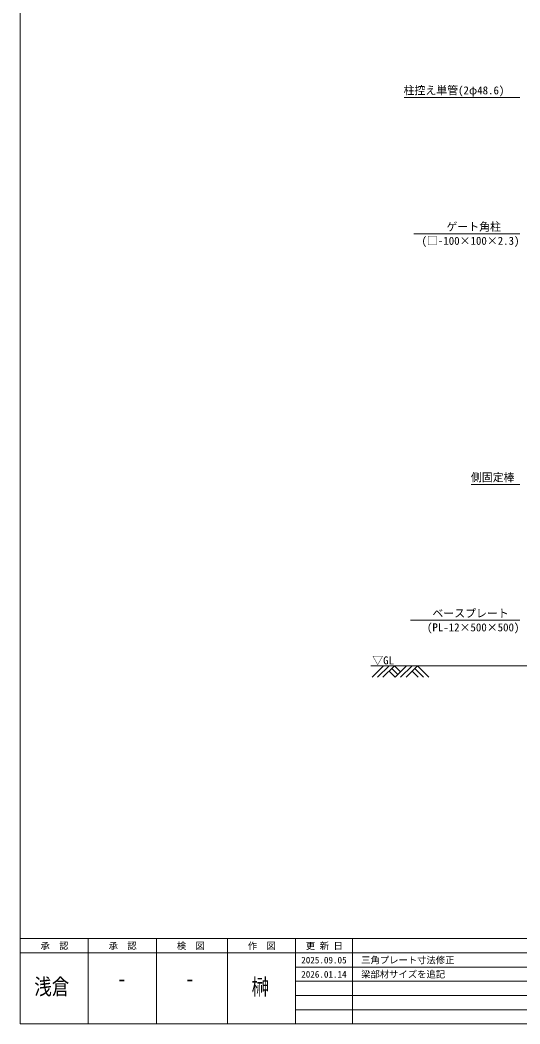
# Model space of a CAD drawing. Units: millimetres, scale not verified. Extents: x -82240 to -62115, y -14438 to 14438.
# Drawn here: x -82240 to -77840, y -14438 to -5608 of the extents above; entities that cross this region are included whole.
import ezdxf
from ezdxf.enums import TextEntityAlignment as Align

# ---------------------------------------------------------------- set-up
doc = ezdxf.new("R2010")
doc.units = ezdxf.units.MM
doc.header["$LTSCALE"] = 38
for name, color, linetype, lineweight in [('0-5_ﾍﾞｰｽﾗｲﾝ', 5, 'Continuous', 18), ('0-A_図面枠', 7, 'Continuous', 18), ('1-7_文字', 7, 'Continuous', 18)]:
    doc.layers.add(name, color=color, linetype=linetype, lineweight=lineweight)
doc.styles.add('ＭＳ ゴシック', font='')
doc.styles.get('ＭＳ ゴシック').set_extended_font_data('MS Gothic')

msp = doc.modelspace()

# ---------------------------------------------------------------- linework, layer by layer
at = {"layer": '0-5_ﾍﾞｰｽﾗｲﾝ'}
msp.add_line((-79151.61, -11287.5), (-73340.1, -11287.5), dxfattribs=at)
at = {"layer": '0-A_図面枠'}
for p, q in [((-82240.11, -13687.5), (-62115.09, -13687.5)), ((-81640.11, -13687.5), (-81640.11, -14437.5)), ((-81040.11, -13687.5), (-81040.11, -14437.5)), ((-80415.09, -13687.5), (-80415.09, -14437.5)), ((-79815.09, -13687.5), (-79815.09, -14437.5)), ((-79315.11, -13687.5), (-79315.11, -14437.5)), ((-82240.11, -13812.51), (-74265.09, -13812.51)), ((-79815.09, -13937.49), (-74265.09, -13937.49)), ((-79815.09, -14062.5), (-74265.09, -14062.5)), ((-79815.09, -14187.51), (-74265.09, -14187.51)), ((-79815.09, -14312.49), (-74265.09, -14312.49))]:
    msp.add_line(p, q, dxfattribs=at)
msp.add_lwpolyline([(-82240.11, -562.5), (-62115.09, -562.5), (-62115.09, -14437.5), (-82240.11, -14437.5)], close=True, dxfattribs=at)
at = {"layer": '1-7_文字'}
for p, q in [((-78859.92, -6287.49), (-77840.46, -6287.49)), ((-77840.1, -6287.49), (-77840.46, -6287.49)), ((-78775.11, -7487.49), (-77840.46, -7487.49)), ((-77840.1, -7487.49), (-77840.46, -7487.49)), ((-78268.5, -9691.53), (-77840.1, -9691.53)), ((-78802.83, -10887.51), (-77840.46, -10887.51)), ((-77840.1, -10887.51), (-77840.46, -10887.51)), ((-79039.86, -11287.5), (-79140.09, -11387.73)), ((-78992.61, -11287.5), (-79092.84, -11387.73)), ((-78945.36, -11287.5), (-79045.59, -11387.73)), ((-78945.36, -11287.5), (-78891.36, -11341.5)), ((-78837.36, -11287.5), (-78937.59, -11387.73)), ((-78790.11, -11287.5), (-78890.34, -11387.73)), ((-78742.86, -11287.5), (-78843.09, -11387.73)), ((-78742.86, -11287.5), (-78642.63, -11387.73)), ((-78992.61, -11334.75), (-78939.63, -11387.73)), ((-78969, -11311.14), (-78915, -11365.14)), ((-78790.11, -11334.75), (-78737.13, -11387.73)), ((-78766.5, -11311.14), (-78689.88, -11387.73))]:
    msp.add_line(p, q, dxfattribs=at)

# ---------------------------------------------------------------- texts
at = {"layer": '0-A_図面枠', "style": 'ＭＳ ゴシック'}
for s, p in [('承\u3000認', (-82060.11, -13797.99)), ('承\u3000認', (-81460.11, -13797.99)), ('検\u3000図', (-80860.11, -13797.99)), ('作\u3000図', (-80235.09, -13797.99)), ('更 新 日', (-79725.09, -13797.99)), ('2025.09.05', (-79765.11, -13923)), ('三角プレート寸法修正 ', (-79237.89, -13923)), ('2026.01.14', (-79765.11, -14048.01)), ('梁部材サイズを追記', (-79237.89, -14048.01))]:
    msp.add_text(s, height=58.65, dxfattribs=at).set_placement(p, align=Align.BOTTOM_LEFT)
at = {"layer": '0-A_図面枠', "style": 'ＭＳ ゴシック', "width": 0.8}
for s, p in [('浅倉', (-82114.65, -14222.19)), ('榊', (-80202.36, -14223.9)), ('-', (-81383.73, -14151.03)), ('-', (-80783.73, -14151.03))]:
    msp.add_text(s, height=140.8, dxfattribs=at).set_placement(p, align=Align.BOTTOM_LEFT)
at = {"layer": '1-7_文字', "style": 'ＭＳ ゴシック'}
for s, p in [('柱控え単管(2φ48.6)\u3000\u3000', (-78865.05, -6282.09)), ('\u3000\u3000\u3000ゲート角柱\u3000\u3000\u3000\u3000', (-78775.11, -7482.09)), ('(□-100×100×2.3)', (-78706.44, -7605.57)), ('側固定棒', (-78272.34, -9686.13)), ('\u3000\u3000ベースプレート\u3000\u3000\u3000', (-78802.83, -10882.11)), ('(PL-12×500×500)', (-78658.8, -11005.59)), ('▽GL', (-79140.09, -11296.11))]:
    msp.add_text(s, height=70.38, dxfattribs=at).set_placement(p, align=Align.BOTTOM_LEFT)

doc.saveas('drawing.dxf')
